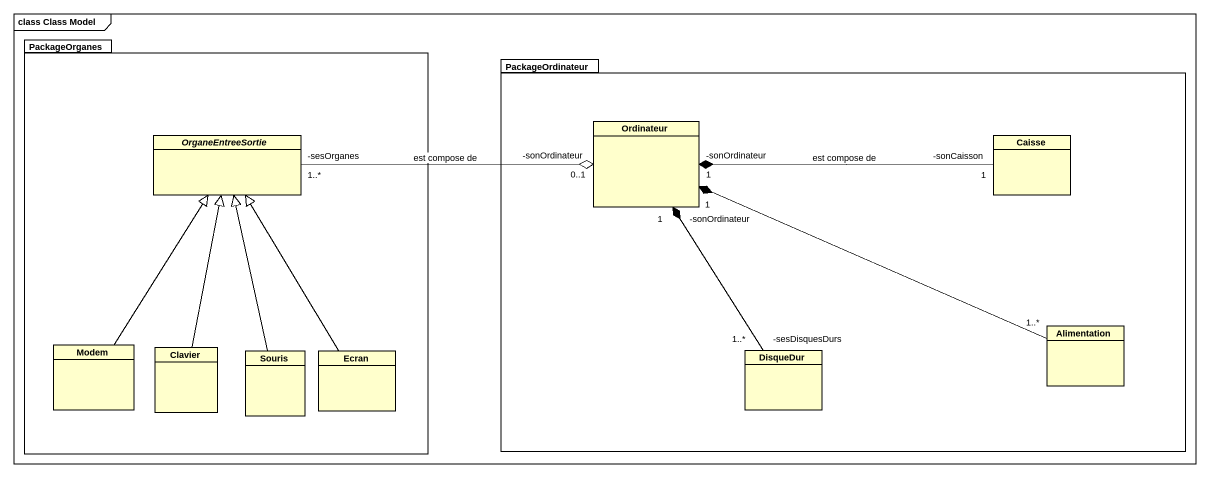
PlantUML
@startuml
mainframe class Class Model
hide circle
hide empty members
package PackageOrganes {
  abstract class OrganeEntreeSortie
  class Modem
  class Clavier
  class Souris
  class Ecran
}
package PackageOrdinateur {
  class Ordinateur
  class Caisse
  class DisqueDur
  class Alimentation
}
OrganeEntreeSortie "-sesOrganes\n1..*" -right-o "-sonOrdinateur\n0..1" Ordinateur : est compose de
Caisse "-sonCaisson\n1" -left-* "-sonOrdinateur\n1" Ordinateur : est compose de
Modem -up-|> OrganeEntreeSortie
Clavier -up-|> OrganeEntreeSortie
Souris -up-|> OrganeEntreeSortie
Ecran -up-|> OrganeEntreeSortie
DisqueDur "-sesDisquesDurs\n1..*" -up-* "-sonOrdinateur\n1" Ordinateur
Alimentation "1..*" -left-* "1" Ordinateur
@enduml
